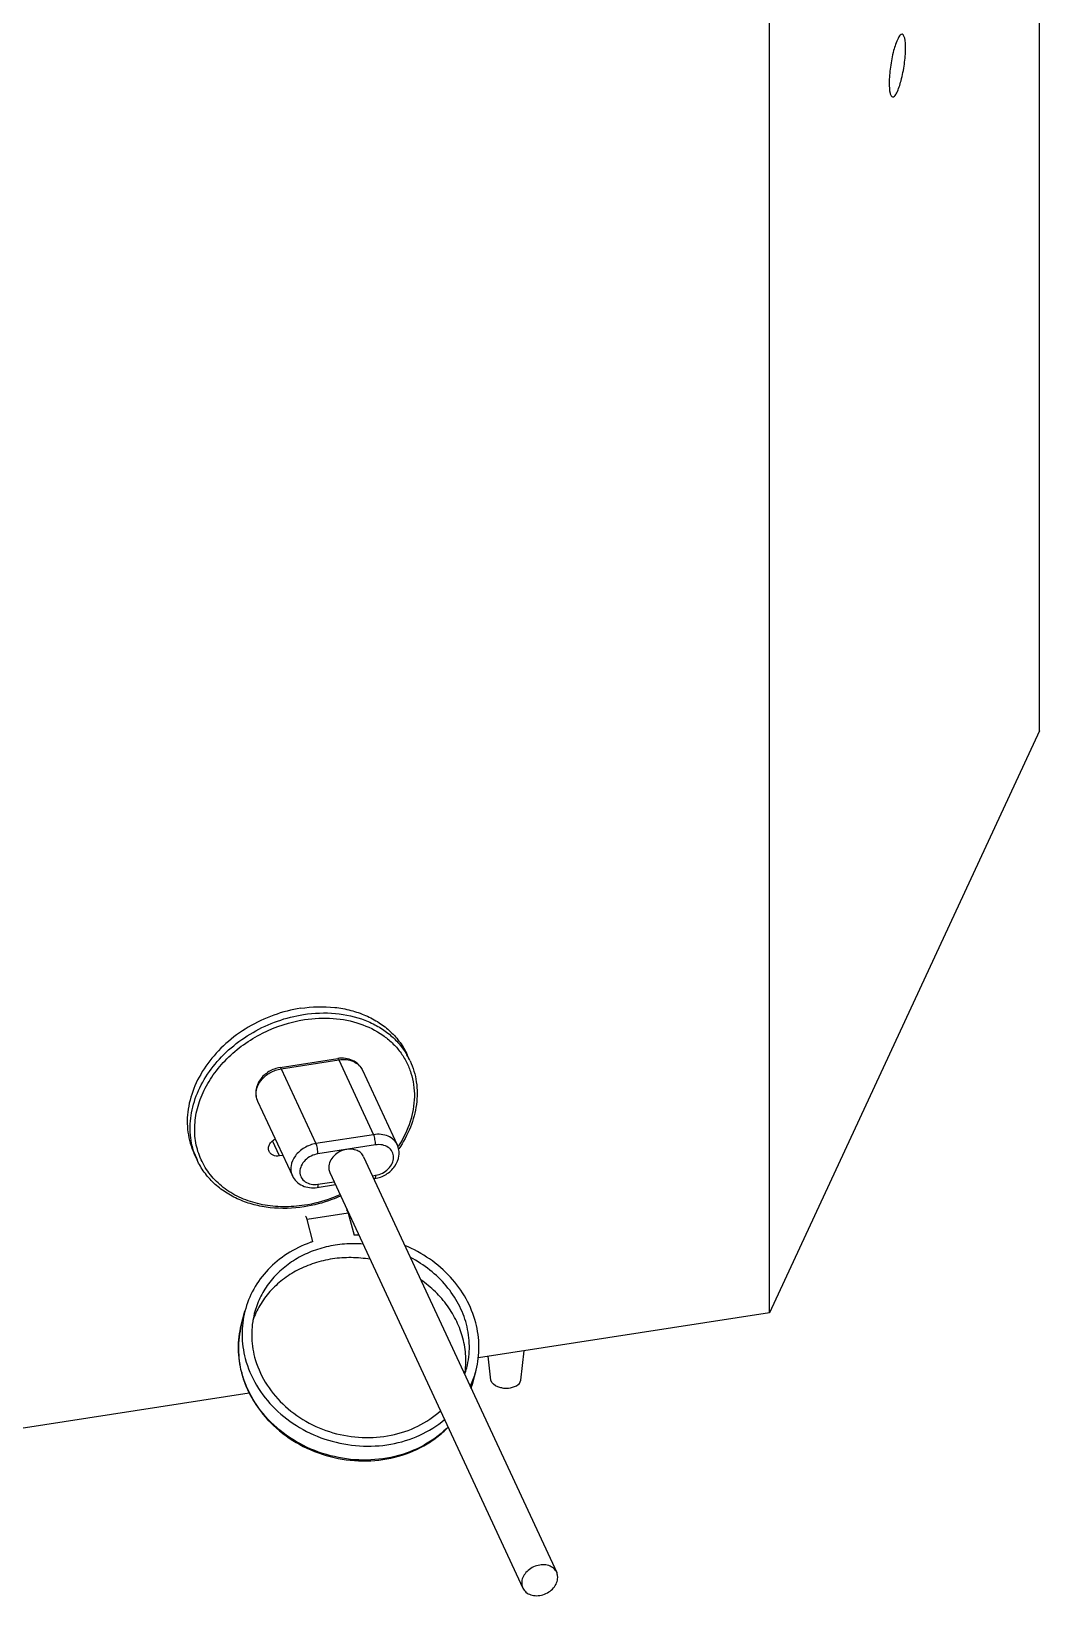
# Model space of a CAD drawing. Header units: millimetres. Extents: x 0 to 1189, y 0 to 841.
# Drawn here: x 812.1 to 947.3, y 209.8 to 419.7 of the extents above; entities that cross this region are included whole.
import ezdxf

# ---------------------------------------------------------------- set-up
doc = ezdxf.new("R2010")
doc.units = ezdxf.units.MM
doc.header["$LTSCALE"] = 65.395
doc.layers.get('0').update_dxf_attribs({"linetype": 'CONTINUOUS'})
doc.layers.add('AXIS', color=7, linetype='CONTINUOUS')
doc.layers.add('SURFACES', color=7, linetype='CONTINUOUS')

msp = doc.modelspace()

# ---------------------------------------------------------------- linework, layer by layer
at = {"color": 7, "linetype": 'Continuous'}
for p, q in [((845.44, 280.67), (853.17, 281.86)), ((856.5, 280.31), (861.16, 270.27)), ((842.42, 276.16), (847.08, 266.13)), ((845.8, 268.88), (845.34, 268.81)), ((850.41, 264.57), (852.87, 264.95)), ((858.01, 265.75), (858.14, 265.77)), ((854.57, 261.12), (855.35, 258.17)), ((849.85, 257.31), (849.07, 260.26))]:
    msp.add_line(p, q, dxfattribs=at)
at = {"color": 9, "linetype": 'Continuous'}
for p, q in [((845.59, 280.5), (853.32, 281.69)), ((853.32, 281.69), (857.98, 271.65)), ((845.59, 280.5), (850.25, 270.46)), ((845.34, 268.81), (844.4, 270.82)), ((857.98, 271.65), (850.25, 270.46)), ((854.57, 261.12), (849.07, 260.26))]:
    msp.add_line(p, q, dxfattribs=at)
for centre, radius, start, end in [((853.96, 277.4), 9.83, 30.2728, 30.5208), ((853.97, 277.41), 9.82, 24.8994, 30.2725), ((844.4, 277.08), 2.18, 200.1144, 204.8925), ((843.21, 272.42), 9.82, 199.5345, 204.8942), ((848.51, 278.39), 15.24, 326.7395, 327.2828), ((853.21, 243.15), 13.36, 194.7799, 195.2093), ((859.32, 241.24), 12.31, 342.758, 345.7176)]:
    msp.add_arc(centre, radius, start, end, dxfattribs=at)
at = {"color": 7, "linetype": 'Continuous'}
for centre, radius, start, end in [((855.22, 240.33), 17.84, 87.412, 89.5722), ((854.9, 242.15), 15.98, 108.4369, 109.8572), ((859.5, 243.18), 11.32, 340.9812, 345.7142), ((859.11, 241.29), 12.53, 342.8042, 345.7178)]:
    msp.add_arc(centre, radius, start, end, dxfattribs=at)
at = {"color": 9, "linetype": 'Continuous'}
for points, knots in [([(833.95, 269.13), (833.79, 269.59), (833.54, 270.52), (833.29, 272.48), (833.52, 275.05), (834.59, 278.06), (836.39, 280.9), (838.82, 283.41), (841.76, 285.48), (845.06, 286.99), (847.4, 287.59), (848.59, 287.77)], [0, 0, 0, 0, 0.053933, 0.108552, 0.220967, 0.339454, 0.464491, 0.595216, 0.729744, 0.865571, 1, 1, 1, 1]), ([(848.59, 287.77), (850, 287.99), (852.81, 288.1), (856.19, 287.35), (858.56, 286.23), (860.11, 285.17), (861.42, 283.89), (862.12, 282.91), (862.43, 282.4)], [0, 0, 0, 0, 0.272748, 0.529879, 0.652376, 0.771011, 0.886529, 1, 1, 1, 1]), ([(848.72, 262.18), (847.77, 262.04), (845.88, 261.9), (843.1, 262.17), (840.54, 262.92), (838.28, 264.12), (836.41, 265.74), (835.02, 267.72), (834.17, 269.96), (833.89, 272.39), (834.19, 274.89), (835.05, 277.37), (836.42, 279.74), (838.27, 281.91), (840.5, 283.8), (843.88, 285.84), (846.77, 286.79), (848.72, 287.09)], [0, 0, 0, 0, 0.067145, 0.131874, 0.193788, 0.252885, 0.309622, 0.364893, 0.419894, 0.475875, 0.533884, 0.594572, 0.658131, 0.724318, 0.792539, 0.861953, 1, 1, 1, 1]), ([(848.72, 287.09), (849.99, 287.28), (852.51, 287.4), (856.12, 286.71), (858.77, 285.41), (860.5, 283.99), (861.57, 282.78), (862.42, 281.41), (863.03, 279.93), (863.39, 278.36), (863.52, 276.15), (863.01, 273.28), (861.98, 271.17), (861.33, 270.16)], [0, 0, 0, 0, 0.139617, 0.271973, 0.396313, 0.456033, 0.514502, 0.57224, 0.629834, 0.687888, 0.746961, 0.869541, 1, 1, 1, 1]), ([(853.17, 281.86), (853.2, 281.87), (853.27, 281.81), (853.3, 281.74), (853.32, 281.69)], [0, 0, 0, 0, 0.346035, 1, 1, 1, 1]), ([(853.32, 281.69), (853.66, 281.74), (854.32, 281.77), (855.26, 281.53), (856.03, 281.04), (856.38, 280.56), (856.5, 280.31)], [0, 0, 0, 0, 0.274513, 0.531977, 0.771729, 1, 1, 1, 1]), ([(842.35, 276.33), (842.28, 276.53), (842.19, 276.97), (842.26, 277.9), (842.84, 279.04), (844.04, 280.05), (845.07, 280.41), (845.59, 280.5)], [0, 0, 0, 0, 0.108712, 0.221523, 0.464355, 0.72957, 1, 1, 1, 1]), ([(845.44, 280.67), (845.47, 280.67), (845.54, 280.61), (845.57, 280.54), (845.59, 280.5)], [0, 0, 0, 0, 0.346035, 1, 1, 1, 1]), ([(861.16, 270.27), (861.04, 270.53), (860.69, 271.01), (859.92, 271.49), (858.98, 271.73), (858.31, 271.71), (857.98, 271.65)], [0, 0, 0, 0, 0.228271, 0.468023, 0.725487, 1, 1, 1, 1]), ([(858.24, 270.28), (858.24, 270.53), (858.2, 270.9), (858.09, 271.36), (858.02, 271.57), (857.98, 271.65)], [0, 0, 0, 0, 0.529921, 0.791578, 1, 1, 1, 1]), ([(850.25, 270.46), (849.71, 270.37), (848.65, 269.99), (847.43, 268.92), (846.88, 267.72), (846.86, 266.77), (846.99, 266.33), (847.08, 266.13)], [0, 0, 0, 0, 0.271823, 0.537456, 0.779084, 0.891312, 1, 1, 1, 1]), ([(850.51, 269.08), (850.19, 269.03), (849.57, 268.83), (848.78, 268.27), (848.24, 267.53), (848.03, 266.69), (848.22, 265.88), (848.79, 265.27), (849.61, 264.95), (850.21, 264.95), (850.51, 265)], [0, 0, 0, 0, 0.138659, 0.276464, 0.406256, 0.524788, 0.635421, 0.747116, 0.86803, 1, 1, 1, 1]), ([(850.51, 269.08), (850.51, 269.33), (850.47, 269.7), (850.36, 270.16), (850.29, 270.37), (850.25, 270.46)], [0, 0, 0, 0, 0.529921, 0.791578, 1, 1, 1, 1]), ([(858.24, 266.2), (858.56, 266.25), (859.19, 266.45), (859.97, 267.01), (860.51, 267.75), (860.72, 268.59), (860.53, 269.4), (859.96, 270.01), (859.15, 270.33), (858.54, 270.33), (858.24, 270.28)], [0, 0, 0, 0, 0.138659, 0.276464, 0.406256, 0.524788, 0.635421, 0.747116, 0.86803, 1, 1, 1, 1]), ([(850.51, 265), (850.51, 264.9), (850.51, 264.76), (850.47, 264.61), (850.43, 264.57), (850.41, 264.57)], [0, 0, 0, 0, 0.675014, 0.877649, 1, 1, 1, 1]), ([(858.24, 266.2), (858.24, 266.09), (858.23, 265.96), (858.19, 265.81), (858.15, 265.77), (858.14, 265.77)], [0, 0, 0, 0, 0.675014, 0.877649, 1, 1, 1, 1]), ([(853.5, 263.6), (853.11, 263.43), (851.57, 262.8), (849.95, 262.37), (848.72, 262.18)], [0, 0, 0, 0, 0.252098, 1, 1, 1, 1]), ([(840.29, 239.74), (840.02, 240.78), (839.72, 242.92), (839.98, 245.07), (840.24, 246.1)], [0, 0, 0, 0, 0.503644, 1, 1, 1, 1]), ([(867.96, 232.43), (867.49, 231.95), (866.47, 231.06), (864.16, 229.56), (860.83, 228.29), (856.51, 227.82), (852.14, 228.41), (848.03, 230.03), (844.5, 232.55), (842.23, 235.29), (840.95, 237.72), (840.49, 239), (840.32, 239.65)], [0, 0, 0, 0, 0.059287, 0.119633, 0.243321, 0.37076, 0.500317, 0.629817, 0.7571, 0.880574, 0.94081, 1, 1, 1, 1])]:
    msp.add_open_spline(points, degree=3, knots=knots, dxfattribs=at)
at = {"color": 7, "linetype": 'Continuous'}
for points, knots in [([(856.5, 280.31), (856.36, 280.6), (855.98, 281.13), (855.16, 281.67), (854.19, 281.93), (853.51, 281.92), (853.17, 281.86)], [0, 0, 0, 0, 0.241656, 0.487047, 0.739421, 1, 1, 1, 1]), ([(862.87, 281.55), (863.08, 281.1), (863.43, 280.18), (863.85, 278.23), (863.85, 275.64), (863.01, 272.56), (861.96, 270.65), (861.34, 269.74)], [0, 0, 0, 0, 0.117959, 0.236764, 0.479321, 0.733052, 1, 1, 1, 1]), ([(845.44, 280.67), (844.91, 280.58), (843.88, 280.2), (842.68, 279.11), (842.17, 277.88), (842.17, 276.87), (842.32, 276.39), (842.42, 276.16)], [0, 0, 0, 0, 0.260435, 0.517087, 0.761769, 0.881418, 1, 1, 1, 1]), ([(843.98, 269.4), (843.91, 269.54), (843.85, 269.86), (843.99, 270.35), (844.31, 270.78), (844.61, 270.99), (844.78, 271.08)], [0, 0, 0, 0, 0.222807, 0.462107, 0.723383, 1, 1, 1, 1]), ([(845.34, 268.81), (845.19, 268.78), (844.91, 268.77), (844.51, 268.87), (844.18, 269.08), (844.03, 269.29), (843.98, 269.4)], [0, 0, 0, 0, 0.274522, 0.531959, 0.771723, 1, 1, 1, 1]), ([(858.14, 265.77), (858.67, 265.85), (859.7, 266.23), (860.89, 267.32), (861.41, 268.56), (861.4, 269.57), (861.26, 270.05), (861.16, 270.27)], [0, 0, 0, 0, 0.260435, 0.517087, 0.761769, 0.881418, 1, 1, 1, 1]), ([(848.66, 261.97), (847.16, 261.74), (844.87, 261.66), (841.95, 262.2), (839.93, 262.89), (838.11, 263.87), (836.53, 265.1), (835.23, 266.58), (834.57, 267.7), (834.3, 268.28)], [0, 0, 0, 0, 0.271865, 0.402375, 0.528632, 0.650787, 0.769397, 0.88539, 1, 1, 1, 1]), ([(847.08, 266.13), (847.21, 265.84), (847.59, 265.31), (848.42, 264.76), (849.39, 264.5), (850.07, 264.52), (850.41, 264.57)], [0, 0, 0, 0, 0.241656, 0.487047, 0.739421, 1, 1, 1, 1]), ([(853.58, 263.42), (853.18, 263.25), (851.6, 262.6), (849.93, 262.16), (848.66, 261.97)], [0, 0, 0, 0, 0.252007, 1, 1, 1, 1]), ([(849.07, 260.26), (849.05, 260.33), (849.02, 260.44), (848.97, 260.56), (848.92, 260.64), (848.89, 260.68), (848.86, 260.71), (848.84, 260.7)], [0, 0, 0, 0, 0.380222, 0.681154, 0.795986, 0.885922, 1, 1, 1, 1]), ([(854.57, 261.12), (854.56, 261.18), (854.52, 261.29), (854.47, 261.42), (854.43, 261.5), (854.4, 261.54), (854.36, 261.56), (854.34, 261.56)], [0, 0, 0, 0, 0.380222, 0.681154, 0.795986, 0.885922, 1, 1, 1, 1]), ([(849.47, 257.18), (848.4, 256.79), (846.35, 255.79), (843.75, 253.66), (841.79, 251.02), (840.98, 248.99), (840.72, 247.96)], [0, 0, 0, 0, 0.259787, 0.511936, 0.757765, 1, 1, 1, 1]), ([(856.57, 256.97), (855.74, 257.03), (854.08, 257.04), (851.63, 256.66), (849.32, 255.91), (847.21, 254.81), (845.36, 253.39), (843.83, 251.69), (842.67, 249.76), (842.16, 248.36), (841.98, 247.64)], [0, 0, 0, 0, 0.133074, 0.264338, 0.393183, 0.519259, 0.642527, 0.763284, 0.882151, 1, 1, 1, 1]), ([(871.68, 246.42), (871.38, 247.54), (870.48, 249.75), (868.35, 252.67), (865.54, 255.1), (863.34, 256.29), (862.18, 256.78)], [0, 0, 0, 0, 0.239441, 0.486435, 0.740589, 1, 1, 1, 1]), ([(857.52, 254.93), (856.68, 255.07), (854.99, 255.22), (852.46, 255.05), (850.03, 254.48), (847.77, 253.54), (845.75, 252.26), (844.03, 250.66), (842.67, 248.8), (842.03, 247.42), (841.78, 246.71)], [0, 0, 0, 0, 0.132667, 0.263932, 0.393061, 0.519547, 0.64318, 0.764095, 0.882773, 1, 1, 1, 1]), ([(870.42, 246.22), (870.18, 247.15), (869.46, 248.98), (867.78, 251.45), (865.58, 253.58), (863.84, 254.69), (862.92, 255.17)], [0, 0, 0, 0, 0.240195, 0.487201, 0.740902, 1, 1, 1, 1]), ([(869.95, 244.36), (869.74, 245.12), (869.18, 246.64), (867.93, 248.73), (866.3, 250.62), (865, 251.69), (864.31, 252.18)], [0, 0, 0, 0, 0.241641, 0.488868, 0.741846, 1, 1, 1, 1]), ([(840.72, 247.96), (840.46, 246.93), (840.2, 244.79), (840.49, 242.65), (840.77, 241.61)], [0, 0, 0, 0, 0.496355, 1, 1, 1, 1]), ([(840.24, 246.1), (839.98, 245.05), (839.71, 242.87), (840.01, 240.69), (840.29, 239.64)], [0, 0, 0, 0, 0.496959, 1, 1, 1, 1]), ([(841.98, 247.64), (841.74, 246.7), (841.5, 244.72), (841.77, 242.76), (842.02, 241.8)], [0, 0, 0, 0, 0.496356, 1, 1, 1, 1]), ([(870.47, 240.39), (870.71, 241.33), (870.95, 243.3), (870.67, 245.27), (870.42, 246.22)], [0, 0, 0, 0, 0.496356, 1, 1, 1, 1]), ([(870.2, 239.5), (870.33, 240.3), (870.41, 241.94), (870.16, 243.56), (869.95, 244.36)], [0, 0, 0, 0, 0.496504, 1, 1, 1, 1]), ([(842.02, 241.8), (842.33, 240.63), (843.32, 238.33), (845.7, 235.38), (848.84, 233.05), (852.49, 231.51), (856.41, 230.87), (860.32, 231.16), (863.95, 232.38), (866.05, 233.79), (866.95, 234.61)], [0, 0, 0, 0, 0.118902, 0.24207, 0.369039, 0.498344, 0.627938, 0.755707, 0.879983, 1, 1, 1, 1]), ([(840.29, 239.64), (840.46, 238.98), (840.91, 237.69), (842.19, 235.22), (844.46, 232.46), (848, 229.92), (852.1, 228.29), (856.48, 227.7), (860.81, 228.18), (864.15, 229.48), (866.48, 231.01), (867.5, 231.92), (867.98, 232.4)], [0, 0, 0, 0, 0.059614, 0.120128, 0.243736, 0.370726, 0.49971, 0.628747, 0.755882, 0.879685, 0.940298, 1, 1, 1, 1])]:
    msp.add_open_spline(points, degree=3, knots=knots, dxfattribs=at)
at = {"layer": 'AXIS', "color": 7, "linetype": 'Continuous'}
for p, q in [((862.87, 281.55), (862.49, 282.38)), ((834.3, 268.28), (833.91, 269.12)), ((856.64, 268.69), (882.53, 212.93)), ((852.11, 266.59), (877.99, 210.82)), ((840.24, 246.1), (840.72, 247.96)), ((873.72, 238.71), (873.34, 241.92)), ((877.71, 238.71), (878.18, 242.67)), ((871.25, 238.2), (871.73, 240.07))]:
    msp.add_line(p, q, dxfattribs=at)
at = {"layer": 'AXIS', "color": 9, "linetype": 'Continuous'}
for p, q in [((858.24, 270.28), (850.51, 269.08)), ((850.51, 265), (852.69, 265.34)), ((857.83, 266.13), (858.24, 266.2))]:
    msp.add_line(p, q, dxfattribs=at)
at = {"layer": 'AXIS', "color": 7, "linetype": 'Continuous'}
for centre, radius, start, end in [((859.77, 243.11), 12.34, 336.8508, 345.7084), ((859.69, 243.15), 12.43, 334.9241, 336.853)]:
    msp.add_arc(centre, radius, start, end, dxfattribs=at)
for points, knots in [([(928.87, 419.28), (928.77, 419.3), (928.51, 419.12), (928.11, 418.39), (927.63, 416.93), (927.25, 414.92), (927.12, 413.43), (927.12, 412.71)], [0, 0, 0, 0, 0.041763, 0.11613, 0.363934, 0.688881, 1, 1, 1, 1]), ([(929.32, 417.45), (929.32, 417.89), (929.29, 418.47), (929.11, 419.09), (928.95, 419.27), (928.87, 419.28)], [0, 0, 0, 0, 0.674913, 0.87755, 1, 1, 1, 1]), ([(927.57, 410.88), (927.66, 410.86), (927.92, 411.04), (928.33, 411.77), (928.8, 413.23), (929.19, 415.24), (929.32, 416.73), (929.32, 417.45)], [0, 0, 0, 0, 0.041763, 0.11613, 0.363934, 0.688881, 1, 1, 1, 1]), ([(927.12, 412.71), (927.12, 412.27), (927.15, 411.69), (927.32, 411.07), (927.49, 410.89), (927.57, 410.88)], [0, 0, 0, 0, 0.674913, 0.87755, 1, 1, 1, 1]), ([(848.2, 288.61), (846.97, 288.42), (844.53, 287.79), (841.12, 286.18), (838.11, 283.98), (835.66, 281.31), (833.92, 278.32), (833.13, 275.65), (832.95, 273.53), (833.04, 271.99), (833.35, 270.51), (833.7, 269.57), (833.91, 269.12)], [0, 0, 0, 0, 0.135184, 0.271719, 0.406674, 0.537376, 0.661909, 0.779579, 0.836182, 0.891537, 0.946001, 1, 1, 1, 1]), ([(848.2, 288.61), (849.7, 288.84), (851.99, 288.92), (854.91, 288.39), (856.91, 287.7), (858.72, 286.74), (860.29, 285.51), (861.57, 284.06), (862.22, 282.96), (862.49, 282.38)], [0, 0, 0, 0, 0.273773, 0.404828, 0.531278, 0.653244, 0.771292, 0.886425, 1, 1, 1, 1]), ([(854.38, 269.68), (854.06, 269.63), (853.43, 269.43), (852.65, 268.87), (852.11, 268.13), (851.96, 267.54), (851.96, 267.27)], [0, 0, 0, 0, 0.264219, 0.526811, 0.774134, 1, 1, 1, 1]), ([(856.64, 268.69), (856.56, 268.88), (856.31, 269.22), (855.76, 269.57), (855.09, 269.73), (854.61, 269.72), (854.38, 269.68)], [0, 0, 0, 0, 0.228268, 0.468019, 0.725478, 1, 1, 1, 1]), ([(851.96, 267.27), (851.96, 267.21), (851.97, 266.98), (852.04, 266.75), (852.11, 266.59)], [0, 0, 0, 0, 0.254431, 1, 1, 1, 1]), ([(871.73, 240.07), (871.99, 241.09), (872.25, 243.24), (871.95, 245.38), (871.68, 246.42)], [0, 0, 0, 0, 0.496354, 1, 1, 1, 1]), ([(840.77, 241.61), (841.1, 240.36), (842.15, 237.89), (844.68, 234.72), (848, 232.2), (851.88, 230.5), (856.06, 229.73), (860.26, 229.95), (864.19, 231.15), (866.49, 232.59), (867.5, 233.43)], [0, 0, 0, 0, 0.118759, 0.241705, 0.368421, 0.497523, 0.627052, 0.754953, 0.879553, 1, 1, 1, 1]), ([(875.2, 237.67), (875.01, 237.7), (874.43, 237.84), (873.78, 238.29), (873.72, 238.71)], [0, 0, 0, 0, 0.313104, 1, 1, 1, 1]), ([(875.2, 237.67), (875.49, 237.63), (876.38, 237.59), (877.64, 238.06), (877.71, 238.71)], [0, 0, 0, 0, 0.309503, 1, 1, 1, 1]), ([(882.53, 212.93), (882.43, 213.13), (882.13, 213.52), (881.46, 213.88), (880.66, 213.99), (879.82, 213.85), (879.03, 213.49), (878.39, 212.94), (877.95, 212.26), (877.84, 211.74), (877.84, 211.5)], [0, 0, 0, 0, 0.109293, 0.22553, 0.351668, 0.485916, 0.623248, 0.757527, 0.883711, 1, 1, 1, 1]), ([(877.99, 210.82), (878.09, 210.61), (878.39, 210.22), (879.06, 209.87), (879.86, 209.76), (880.7, 209.89), (881.48, 210.26), (882.13, 210.81), (882.56, 211.49), (882.67, 212), (882.67, 212.25)], [0, 0, 0, 0, 0.109293, 0.22553, 0.351668, 0.485916, 0.623248, 0.757527, 0.883711, 1, 1, 1, 1]), ([(882.67, 212.25), (882.67, 212.31), (882.66, 212.54), (882.6, 212.77), (882.53, 212.93)], [0, 0, 0, 0, 0.254392, 1, 1, 1, 1]), ([(877.84, 211.5), (877.84, 211.44), (877.86, 211.21), (877.92, 210.98), (877.99, 210.82)], [0, 0, 0, 0, 0.254392, 1, 1, 1, 1])]:
    msp.add_open_spline(points, degree=3, knots=knots, dxfattribs=at)
at = {"layer": 'SURFACES', "color": 7, "linetype": 'Continuous'}
for p, q in [((947.3, 325.83), (947.3, 606.71)), ((911.07, 247.76), (911.07, 528.64)), ((947.3, 325.83), (911.07, 247.76)), ((911.07, 247.76), (872.03, 241.72)), ((841.3, 236.97), (775.84, 226.84))]:
    msp.add_line(p, q, dxfattribs=at)

doc.saveas('drawing.dxf')
